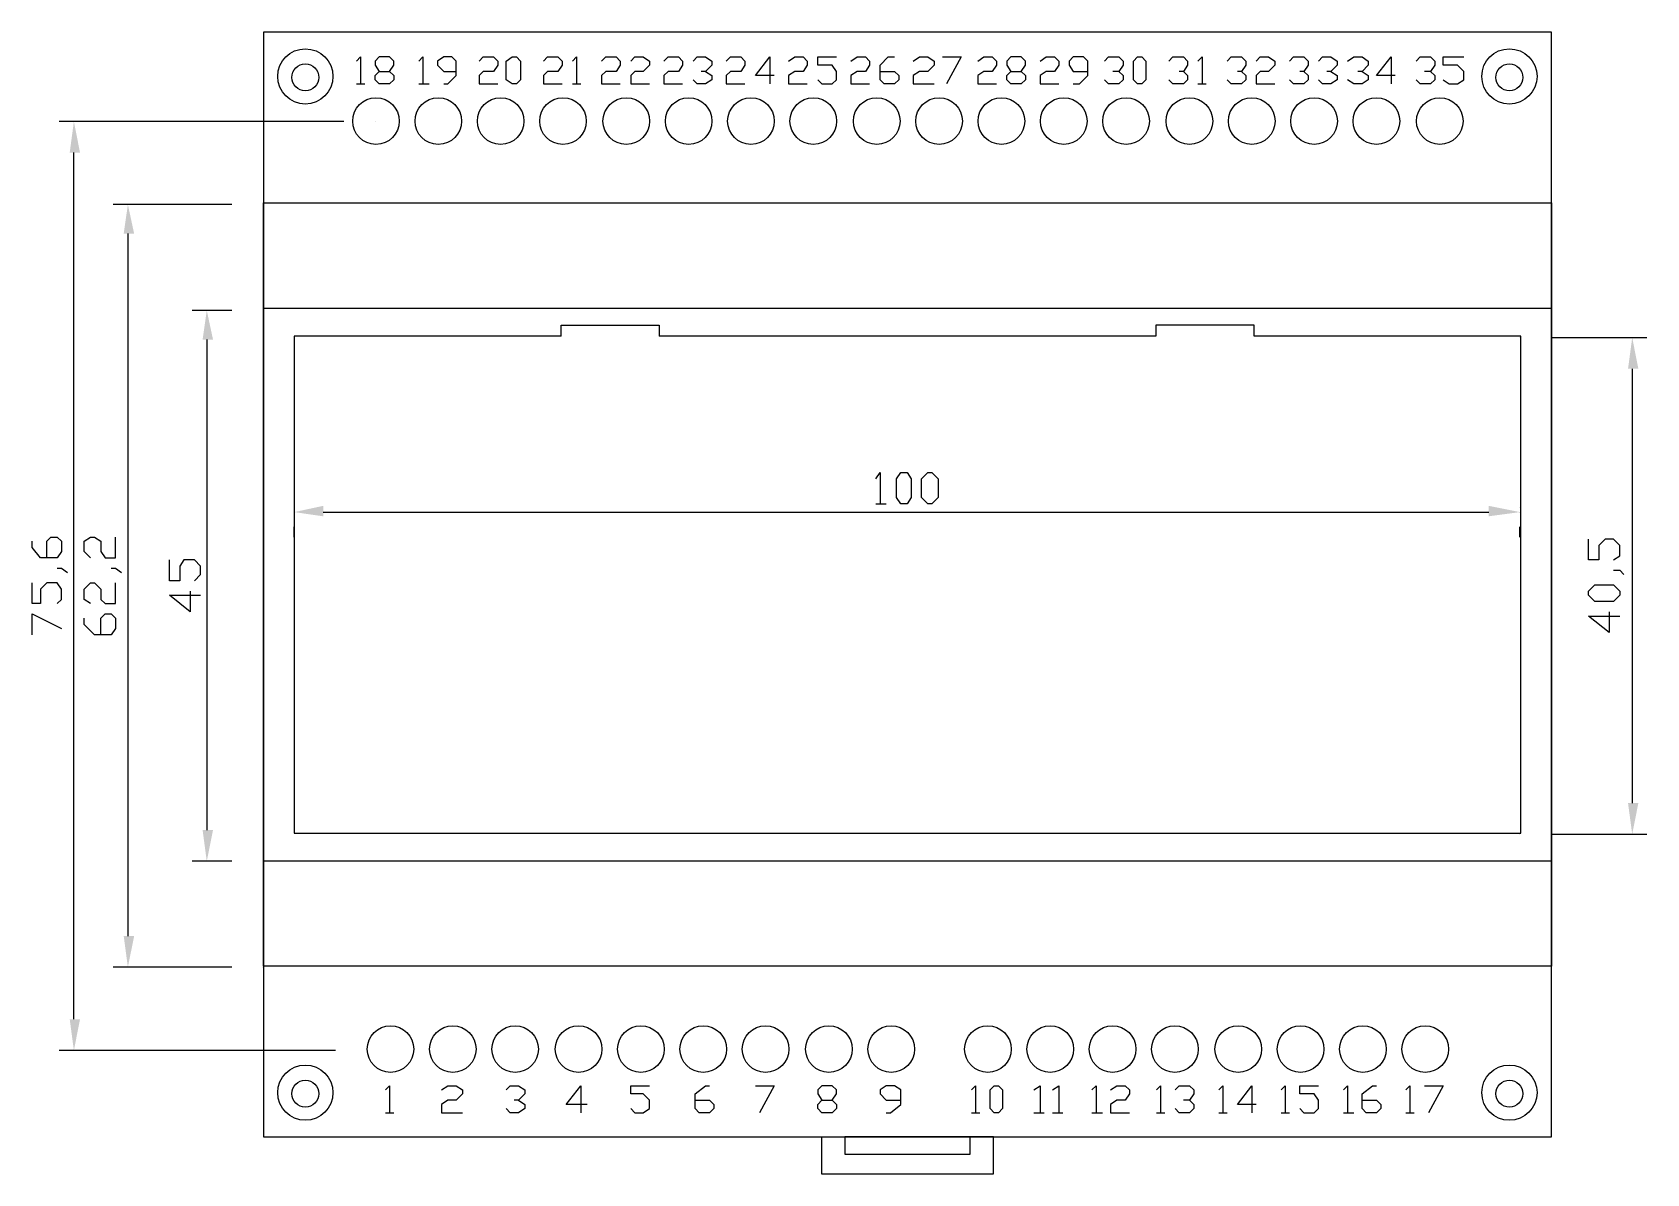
# Model space of a CAD drawing. Extents: x -39 to 253, y 29 to 251.
# Drawn here: x -39.3 to 92.2, y 39.6 to 132.6 of the extents above; entities that cross this region are included whole.
import ezdxf

# ---------------------------------------------------------------- set-up
doc = ezdxf.new("R2010")
doc.units = 0
doc.header["$MEASUREMENT"] = 0
doc.layers.add('LIVELLO_1', color=160, linetype='Continuous')

# ---------------------------------------------------------------- blocks, each defined once
blk = doc.blocks.new('AI9-BLK3')
at = {"layer": 'LIVELLO_1'}
for points in [[(-144.1, -24.05), (-143.26, -24.05), (-143.76, -21.51)], [(-139.7, -30.65), (-138.85, -30.65), (-139.36, -28.28)], [(-133.27, -39.29), (-132.42, -39.29), (-132.93, -36.91)], [(-17.1, -41.66), (-16.26, -41.66), (-16.76, -39.12)], [(-123.44, -52.83), (-123.44, -53.68), (-125.81, -53.34)], [(-28.45, -52.83), (-28.45, -53.68), (-25.91, -53.34)], [(-17.1, -77.05), (-16.26, -77.05), (-16.76, -79.59)], [(-133.27, -79.25), (-132.42, -79.25), (-132.93, -81.79)], [(-139.7, -87.88), (-138.85, -87.88), (-139.36, -90.42)], [(-144.1, -94.66), (-143.26, -94.66), (-143.76, -97.2)]]:
    blk.add_hatch(color=7, dxfattribs=at).paths.add_polyline_path(points)
blk = doc.blocks.new('AI9-BLK2')
at = {"layer": 'LIVELLO_1', "color": 7}
for p, q in [((-119.51, -11.63), (-118.83, -11.63)), ((-114.43, -11.63), (-113.58, -11.63)), ((-101.89, -11.63), (-101.22, -11.63)), ((-50.93, -11.63), (-50.25, -11.63)), ((-120.52, -14.68), (-143.72, -14.68)), ((-142.53, -14.68), (-142.53, -14.68)), ((-117.98, -14.68), (-117.98, -14.68)), ((-142.53, -87.83), (-142.53, -17.22)), ((-129.67, -21.45), (-139.32, -21.45)), ((-127.13, -21.45), (-127.13, -21.45)), ((-138.13, -23.82), (-138.13, -81.06)), ((-129.67, -30.09), (-132.88, -30.09)), ((-127.13, -30.09), (-127.13, -30.09)), ((-131.7, -32.46), (-131.7, -72.42)), ((-54.35, -32.17), (-94.83, -32.17)), ((-24.68, -32.29), (-24.68, -32.29)), ((-22.14, -32.29), (-14.35, -32.29)), ((-15.53, -34.83), (-15.53, -70.22)), ((-77.17, -45.83), (-76.33, -45.83)), ((-124.59, -46.17), (-124.59, -46.17)), ((-122.21, -46.51), (-27.22, -46.51)), ((-24.68, -46.17), (-24.68, -46.17)), ((-24.68, -46.51), (-24.68, -46.51)), ((-124.59, -48.54), (-124.59, -47.7)), ((-24.68, -48.54), (-24.68, -47.7)), ((-24.68, -72.76), (-24.68, -72.76)), ((-22.14, -72.76), (-14.35, -72.76)), ((-15.53, -72.76), (-15.53, -72.76)), ((-129.67, -74.96), (-132.88, -74.96)), ((-131.7, -74.96), (-131.7, -74.96)), ((-127.13, -74.96), (-127.13, -74.96)), ((-129.67, -83.6), (-139.32, -83.6)), ((-138.13, -83.6), (-138.13, -83.6)), ((-127.13, -83.6), (-127.13, -83.6)), ((-121.2, -90.37), (-143.72, -90.37)), ((-118.66, -90.37), (-118.66, -90.37)), ((-117.13, -95.45), (-116.46, -95.45)), ((-69.38, -95.45), (-68.71, -95.45)), ((-64.3, -95.45), (-63.46, -95.45)), ((-62.78, -95.45), (-61.93, -95.45)), ((-59.56, -95.45), (-58.71, -95.45)), ((-54.31, -95.45), (-53.63, -95.45)), ((-49.23, -95.45), (-48.55, -95.45)), ((-44.15, -95.45), (-43.47, -95.45)), ((-39.07, -95.45), (-38.23, -95.45)), ((-33.99, -95.45), (-33.31, -95.45))]:
    blk.add_line(p, q, dxfattribs=at)
for points in [[(-127.07, -97.42), (-22.11, -97.42), (-22.11, -7.42), (-127.07, -7.42)], [(-106.81, -11.63), (-107.31, -11.29), (-107.31, -9.77), (-106.81, -9.43), (-106.47, -9.43), (-106.13, -9.77), (-106.13, -11.29), (-106.47, -11.63)], [(-55.84, -11.63), (-56.17, -11.29), (-56.17, -9.77), (-55.84, -9.43), (-55.5, -9.43), (-55.16, -9.77), (-55.16, -11.29), (-55.5, -11.63)], [(-127.07, -21.32), (-22.11, -21.32), (-22.11, -83.52), (-127.07, -83.52)], [(-22.11, -29.92), (-127.07, -29.92), (-127.07, -74.92), (-22.11, -74.92)], [(-75.14, -45.83), (-75.48, -45.33), (-75.48, -43.8), (-75.14, -43.29), (-74.63, -43.29), (-74.29, -43.8), (-74.29, -45.33), (-74.63, -45.83)], [(-72.94, -45.83), (-73.45, -45.33), (-73.45, -43.8), (-72.94, -43.29), (-72.6, -43.29), (-72.09, -43.8), (-72.09, -45.33), (-72.6, -45.83)], [(-16.55, -53.28), (-17.06, -53.79), (-18.58, -53.79), (-19.09, -53.28), (-19.09, -52.95), (-18.58, -52.44), (-17.06, -52.44), (-16.55, -52.95)], [(-67.52, -95.45), (-67.86, -95.11), (-67.86, -93.59), (-67.52, -93.25), (-67.18, -93.25), (-66.84, -93.59), (-66.84, -95.11), (-67.18, -95.45)]]:
    blk.add_lwpolyline(points, close=True, dxfattribs=at)
for points in [[(-119.51, -9.77), (-119.17, -9.43), (-119.17, -11.63)], [(-117.64, -11.63), (-117.98, -11.29), (-117.98, -10.95), (-117.64, -10.61), (-116.8, -10.61), (-116.46, -10.1), (-116.46, -9.77), (-116.8, -9.43), (-117.64, -9.43), (-117.98, -9.77), (-117.98, -10.1), (-117.64, -10.61)], [(-114.43, -9.77), (-114.09, -9.43), (-114.09, -11.63)], [(-112.39, -11.63), (-112.05, -11.63), (-111.38, -10.95), (-111.38, -9.77), (-111.72, -9.43), (-112.39, -9.43), (-112.9, -9.77), (-112.9, -10.1), (-112.39, -10.61), (-111.38, -10.61)], [(-109.51, -9.77), (-109.18, -9.43), (-108.33, -9.43), (-107.99, -9.77), (-107.99, -10.1), (-108.33, -10.61), (-109.18, -10.61), (-109.51, -10.95), (-109.51, -11.63), (-107.99, -11.63)], [(-104.27, -9.77), (-103.93, -9.43), (-103.08, -9.43), (-102.74, -9.77), (-102.74, -10.1), (-103.08, -10.61), (-103.93, -10.61), (-104.27, -10.95), (-104.27, -11.63), (-102.74, -11.63)], [(-101.89, -9.77), (-101.56, -9.43), (-101.56, -11.63)], [(-99.52, -9.77), (-99.19, -9.43), (-98.34, -9.43), (-98, -9.77), (-98, -10.1), (-98.34, -10.61), (-99.19, -10.61), (-99.52, -10.95), (-99.52, -11.63), (-98, -11.63)], [(-97.15, -9.77), (-96.81, -9.43), (-96.14, -9.43), (-95.63, -9.77), (-95.63, -10.1), (-96.14, -10.61), (-96.81, -10.61), (-97.15, -10.95), (-97.15, -11.63), (-95.63, -11.63)], [(-94.44, -9.77), (-94.11, -9.43), (-93.26, -9.43), (-92.92, -9.77), (-92.92, -10.1), (-93.26, -10.61), (-94.11, -10.61), (-94.44, -10.95), (-94.44, -11.63), (-92.92, -11.63)], [(-92.07, -9.77), (-91.73, -9.43), (-91.06, -9.43), (-90.55, -9.77), (-90.55, -10.1), (-91.06, -10.61), (-91.4, -10.61)], [(-89.36, -9.77), (-89.03, -9.43), (-88.18, -9.43), (-87.84, -9.77), (-87.84, -10.1), (-88.18, -10.61), (-89.03, -10.61), (-89.36, -10.95), (-89.36, -11.63), (-87.84, -11.63)], [(-85.47, -10.95), (-86.99, -10.95), (-85.81, -9.43), (-85.81, -11.63)], [(-84.28, -9.77), (-83.78, -9.43), (-83.1, -9.43), (-82.76, -9.77), (-82.76, -10.1), (-83.1, -10.61), (-83.78, -10.61), (-84.28, -10.95), (-84.28, -11.63), (-82.76, -11.63)], [(-81.91, -11.29), (-81.57, -11.63), (-80.73, -11.63), (-80.39, -11.29), (-80.39, -10.61), (-80.73, -10.1), (-81.91, -10.1), (-81.91, -9.43), (-80.39, -9.43)], [(-79.2, -9.77), (-78.7, -9.43), (-78.02, -9.43), (-77.68, -9.77), (-77.68, -10.1), (-78.02, -10.61), (-78.7, -10.61), (-79.2, -10.95), (-79.2, -11.63), (-77.68, -11.63)], [(-76.83, -10.61), (-75.65, -10.61), (-75.31, -10.95), (-75.31, -11.29), (-75.65, -11.63), (-76.49, -11.63), (-76.83, -11.29), (-76.83, -10.1), (-76.16, -9.43), (-75.65, -9.43)], [(-74.12, -9.77), (-73.62, -9.43), (-72.94, -9.43), (-72.43, -9.77), (-72.43, -10.1), (-72.94, -10.61), (-73.62, -10.61), (-74.12, -10.95), (-74.12, -11.63), (-72.43, -11.63)], [(-71.75, -9.43), (-70.23, -9.43), (-71.41, -11.63)], [(-68.87, -9.77), (-68.37, -9.43), (-67.69, -9.43), (-67.35, -9.77), (-67.35, -10.1), (-67.69, -10.61), (-68.37, -10.61), (-68.87, -10.95), (-68.87, -11.63), (-67.35, -11.63)], [(-66.17, -11.63), (-66.5, -11.29), (-66.5, -10.95), (-66.17, -10.61), (-65.32, -10.61), (-64.98, -10.1), (-64.98, -9.77), (-65.32, -9.43), (-66.17, -9.43), (-66.5, -9.77), (-66.5, -10.1), (-66.17, -10.61)], [(-63.79, -9.77), (-63.29, -9.43), (-62.61, -9.43), (-62.27, -9.77), (-62.27, -10.1), (-62.61, -10.61), (-63.29, -10.61), (-63.79, -10.95), (-63.79, -11.63), (-62.27, -11.63)], [(-61.09, -11.63), (-60.58, -11.63), (-59.9, -10.95), (-59.9, -9.77), (-60.24, -9.43), (-61.09, -9.43), (-61.42, -9.77), (-61.42, -10.1), (-61.09, -10.61), (-59.9, -10.61)], [(-58.55, -9.77), (-58.21, -9.43), (-57.36, -9.43), (-57.02, -9.77), (-57.02, -10.1), (-57.36, -10.61), (-57.87, -10.61)], [(-53.3, -9.77), (-52.96, -9.43), (-52.11, -9.43), (-51.77, -9.77), (-51.77, -10.1), (-52.11, -10.61), (-52.45, -10.61)], [(-50.93, -9.77), (-50.59, -9.43), (-50.59, -11.63)], [(-48.55, -9.77), (-48.22, -9.43), (-47.37, -9.43), (-47.03, -9.77), (-47.03, -10.1), (-47.37, -10.61), (-47.71, -10.61)], [(-46.18, -9.77), (-45.85, -9.43), (-45.17, -9.43), (-44.66, -9.77), (-44.66, -10.1), (-45.17, -10.61), (-45.85, -10.61), (-46.18, -10.95), (-46.18, -11.63), (-44.66, -11.63)], [(-43.47, -9.77), (-43.14, -9.43), (-42.29, -9.43), (-41.95, -9.77), (-41.95, -10.1), (-42.29, -10.61), (-42.63, -10.61)], [(-41.1, -9.77), (-40.77, -9.43), (-40.09, -9.43), (-39.58, -9.77), (-39.58, -10.1), (-40.09, -10.61), (-40.43, -10.61)], [(-38.73, -9.77), (-38.23, -9.43), (-37.55, -9.43), (-37.04, -9.77), (-37.04, -10.1), (-37.55, -10.61), (-37.89, -10.61)], [(-34.84, -10.95), (-36.36, -10.95), (-35.18, -9.43), (-35.18, -11.63)], [(-33.15, -9.77), (-32.81, -9.43), (-31.96, -9.43), (-31.62, -9.77), (-31.62, -10.1), (-31.96, -10.61), (-32.47, -10.61)], [(-30.94, -11.29), (-30.44, -11.63), (-29.76, -11.63), (-29.25, -11.29), (-29.25, -10.61), (-29.76, -10.1), (-30.94, -10.1), (-30.94, -9.43), (-29.25, -9.43)], [(-116.8, -10.61), (-116.46, -10.95), (-116.46, -11.29), (-116.8, -11.63), (-117.64, -11.63)], [(-91.06, -10.61), (-90.55, -10.95), (-90.55, -11.29), (-91.06, -11.63), (-91.73, -11.63), (-92.07, -11.29)], [(-65.32, -10.61), (-64.98, -10.95), (-64.98, -11.29), (-65.32, -11.63), (-66.17, -11.63)], [(-57.36, -10.61), (-57.02, -10.95), (-57.02, -11.29), (-57.36, -11.63), (-58.21, -11.63), (-58.55, -11.29)], [(-52.11, -10.61), (-51.77, -10.95), (-51.77, -11.29), (-52.11, -11.63), (-52.96, -11.63), (-53.3, -11.29)], [(-47.37, -10.61), (-47.03, -10.95), (-47.03, -11.29), (-47.37, -11.63), (-48.22, -11.63), (-48.55, -11.29)], [(-42.29, -10.61), (-41.95, -10.95), (-41.95, -11.29), (-42.29, -11.63), (-43.14, -11.63), (-43.47, -11.29)], [(-40.09, -10.61), (-39.58, -10.95), (-39.58, -11.29), (-40.09, -11.63), (-40.77, -11.63), (-41.1, -11.29)], [(-37.55, -10.61), (-37.04, -10.95), (-37.04, -11.29), (-37.55, -11.63), (-38.23, -11.63), (-38.73, -11.29)], [(-31.96, -10.61), (-31.62, -10.95), (-31.62, -11.29), (-31.96, -11.63), (-32.81, -11.63), (-33.15, -11.29)], [(-102.83, -32.17), (-102.83, -31.27), (-94.83, -31.27), (-94.83, -32.17)], [(-46.35, -32.17), (-46.35, -31.27), (-54.35, -31.27), (-54.35, -32.17)], [(-102.83, -32.17), (-124.57, -32.17), (-124.57, -72.67), (-24.61, -72.67), (-24.61, -32.17), (-46.35, -32.17)], [(-77.17, -43.8), (-76.83, -43.29), (-76.83, -45.83)], [(-144.74, -50.24), (-144.74, -48.88), (-144.4, -48.54), (-143.89, -48.54), (-143.55, -48.88), (-143.55, -49.73), (-143.89, -50.24), (-145.24, -50.24), (-145.92, -49.39), (-145.92, -48.88)], [(-141.18, -50.24), (-141.69, -49.73), (-141.69, -48.88), (-141.18, -48.54), (-140.84, -48.54), (-140.33, -48.88), (-140.33, -49.73), (-139.99, -50.24), (-139.15, -50.24), (-139.15, -48.54)], [(-17.06, -50.41), (-16.55, -50.07), (-16.55, -49.22), (-17.06, -48.71), (-17.74, -48.71), (-18.24, -49.22), (-18.24, -50.41), (-19.09, -50.41), (-19.09, -48.71)], [(-143.89, -51.08), (-143.55, -51.08), (-143.04, -51.42)], [(-139.49, -51.08), (-139.15, -51.08), (-138.64, -51.42)], [(-132.71, -52.1), (-132.21, -51.59), (-132.21, -50.91), (-132.71, -50.41), (-133.56, -50.41), (-133.9, -50.91), (-133.9, -52.1), (-134.75, -52.1), (-134.75, -50.41)], [(-17.06, -51.25), (-16.55, -51.25), (-16.21, -51.59)], [(-143.89, -53.96), (-143.55, -53.62), (-143.55, -52.78), (-143.89, -52.27), (-144.74, -52.27), (-145.24, -52.78), (-145.24, -53.96), (-145.92, -53.96), (-145.92, -52.27)], [(-141.18, -53.96), (-141.69, -53.62), (-141.69, -52.78), (-141.18, -52.27), (-140.84, -52.27), (-140.33, -52.78), (-140.33, -53.62), (-139.99, -53.96), (-139.15, -53.96), (-139.15, -52.27)], [(-133.05, -52.95), (-133.05, -54.64), (-134.75, -53.28), (-132.21, -53.28)], [(-145.92, -56.5), (-145.92, -54.81), (-143.55, -55.99)], [(-140.33, -56.5), (-140.33, -55.15), (-139.99, -54.81), (-139.49, -54.81), (-139.15, -55.15), (-139.15, -55.99), (-139.49, -56.5), (-140.84, -56.5), (-141.69, -55.66), (-141.69, -55.15)], [(-17.4, -54.64), (-17.4, -56.33), (-19.09, -54.98), (-16.55, -54.98)], [(-117.13, -93.59), (-116.8, -93.25), (-116.8, -95.45)], [(-112.56, -93.59), (-112.05, -93.25), (-111.38, -93.25), (-110.87, -93.59), (-110.87, -93.92), (-111.38, -94.43), (-112.05, -94.43), (-112.56, -94.77), (-112.56, -95.45), (-110.87, -95.45)], [(-107.31, -93.59), (-106.97, -93.25), (-106.3, -93.25), (-105.79, -93.59), (-105.79, -93.92), (-106.3, -94.43), (-106.64, -94.43)], [(-100.71, -94.77), (-102.4, -94.77), (-101.22, -93.25), (-101.22, -95.45)], [(-97.15, -95.11), (-96.81, -95.45), (-96.14, -95.45), (-95.63, -95.11), (-95.63, -94.43), (-96.14, -93.92), (-97.15, -93.92), (-97.15, -93.25), (-95.63, -93.25)], [(-91.9, -94.43), (-90.72, -94.43), (-90.38, -94.77), (-90.38, -95.11), (-90.72, -95.45), (-91.57, -95.45), (-91.9, -95.11), (-91.9, -93.92), (-91.06, -93.25), (-90.72, -93.25)], [(-86.99, -93.25), (-85.47, -93.25), (-86.65, -95.45)], [(-81.57, -95.45), (-81.91, -95.11), (-81.91, -94.77), (-81.57, -94.43), (-80.73, -94.43), (-80.39, -93.92), (-80.39, -93.59), (-80.73, -93.25), (-81.57, -93.25), (-81.91, -93.59), (-81.91, -93.92), (-81.57, -94.43)], [(-76.33, -95.45), (-75.99, -95.45), (-75.14, -94.77), (-75.14, -93.59), (-75.65, -93.25), (-76.33, -93.25), (-76.83, -93.59), (-76.83, -93.92), (-76.33, -94.43), (-75.14, -94.43)], [(-69.38, -93.59), (-69.04, -93.25), (-69.04, -95.45)], [(-64.3, -93.59), (-63.79, -93.25), (-63.79, -95.45)], [(-62.78, -93.59), (-62.27, -93.25), (-62.27, -95.45)], [(-59.56, -93.59), (-59.22, -93.25), (-59.22, -95.45)], [(-58.04, -93.59), (-57.53, -93.25), (-56.85, -93.25), (-56.51, -93.59), (-56.51, -93.92), (-56.85, -94.43), (-57.53, -94.43), (-58.04, -94.77), (-58.04, -95.45), (-56.51, -95.45)], [(-54.31, -93.59), (-53.97, -93.25), (-53.97, -95.45)], [(-52.79, -93.59), (-52.45, -93.25), (-51.6, -93.25), (-51.26, -93.59), (-51.26, -93.92), (-51.6, -94.43), (-52.11, -94.43)], [(-49.23, -93.59), (-48.89, -93.25), (-48.89, -95.45)], [(-46.18, -94.77), (-47.71, -94.77), (-46.52, -93.25), (-46.52, -95.45)], [(-44.15, -93.59), (-43.81, -93.25), (-43.81, -95.45)], [(-42.63, -95.11), (-42.29, -95.45), (-41.44, -95.45), (-41.1, -95.11), (-41.1, -94.43), (-41.44, -93.92), (-42.63, -93.92), (-42.63, -93.25), (-41.1, -93.25)], [(-39.07, -93.59), (-38.73, -93.25), (-38.73, -95.45)], [(-37.55, -94.43), (-36.36, -94.43), (-36.02, -94.77), (-36.02, -95.11), (-36.36, -95.45), (-37.21, -95.45), (-37.55, -95.11), (-37.55, -93.92), (-36.7, -93.25), (-36.36, -93.25)], [(-33.99, -93.59), (-33.65, -93.25), (-33.65, -95.45)], [(-32.47, -93.25), (-30.94, -93.25), (-32.13, -95.45)], [(-106.3, -94.43), (-105.79, -94.77), (-105.79, -95.11), (-106.3, -95.45), (-106.97, -95.45), (-107.31, -95.11)], [(-80.73, -94.43), (-80.39, -94.77), (-80.39, -95.11), (-80.73, -95.45), (-81.57, -95.45)], [(-51.6, -94.43), (-51.26, -94.77), (-51.26, -95.11), (-51.6, -95.45), (-52.45, -95.45), (-52.79, -95.11)], [(-81.59, -97.42), (-81.59, -100.42), (-67.59, -100.42), (-67.59, -97.42), (-69.49, -97.42), (-79.69, -97.42), (-79.69, -98.82), (-69.49, -98.82), (-69.49, -97.42)]]:
    blk.add_lwpolyline(points, dxfattribs=at)
for points in [[(-121.42, -11.01), (-121.42, -9.77), (-122.43, -8.76), (-123.67, -8.76), (-124.91, -8.76), (-125.92, -9.77), (-125.92, -11.01), (-125.92, -12.25), (-124.91, -13.26), (-123.67, -13.26), (-122.43, -13.26), (-121.42, -12.25), (-121.42, -11.01)], [(-23.29, -11.01), (-23.29, -9.77), (-24.3, -8.76), (-25.54, -8.76), (-26.78, -8.76), (-27.79, -9.77), (-27.79, -11.01), (-27.79, -12.25), (-26.78, -13.26), (-25.54, -13.26), (-24.3, -13.26), (-23.29, -12.25), (-23.29, -11.01)], [(-122.57, -11.09), (-122.57, -10.49), (-123.06, -9.99), (-123.67, -9.99), (-124.27, -9.99), (-124.77, -10.49), (-124.77, -11.09), (-124.77, -11.7), (-124.27, -12.19), (-123.67, -12.19), (-123.06, -12.19), (-122.57, -11.7), (-122.57, -11.09)], [(-24.44, -11.09), (-24.44, -10.49), (-24.93, -9.99), (-25.54, -9.99), (-26.15, -9.99), (-26.64, -10.49), (-26.64, -11.09), (-26.64, -11.7), (-26.15, -12.19), (-25.54, -12.19), (-24.93, -12.19), (-24.44, -11.7), (-24.44, -11.09)], [(-116.01, -14.65), (-116.01, -13.6), (-116.86, -12.75), (-117.91, -12.75), (-118.96, -12.75), (-119.81, -13.6), (-119.81, -14.65), (-119.81, -15.7), (-118.96, -16.55), (-117.91, -16.55), (-116.86, -16.55), (-116.01, -15.7), (-116.01, -14.65)], [(-110.93, -14.65), (-110.93, -13.6), (-111.78, -12.75), (-112.83, -12.75), (-113.88, -12.75), (-114.73, -13.6), (-114.73, -14.65), (-114.73, -15.7), (-113.88, -16.55), (-112.83, -16.55), (-111.78, -16.55), (-110.93, -15.7), (-110.93, -14.65)], [(-105.85, -14.65), (-105.85, -13.6), (-106.7, -12.75), (-107.75, -12.75), (-108.8, -12.75), (-109.65, -13.6), (-109.65, -14.65), (-109.65, -15.7), (-108.8, -16.55), (-107.75, -16.55), (-106.7, -16.55), (-105.85, -15.7), (-105.85, -14.65)], [(-100.77, -14.65), (-100.77, -13.6), (-101.62, -12.75), (-102.67, -12.75), (-103.72, -12.75), (-104.57, -13.6), (-104.57, -14.65), (-104.57, -15.7), (-103.72, -16.55), (-102.67, -16.55), (-101.62, -16.55), (-100.77, -15.7), (-100.77, -14.65)], [(-95.61, -14.65), (-95.61, -13.6), (-96.46, -12.75), (-97.51, -12.75), (-98.55, -12.75), (-99.41, -13.6), (-99.41, -14.65), (-99.41, -15.7), (-98.55, -16.55), (-97.51, -16.55), (-96.46, -16.55), (-95.61, -15.7), (-95.61, -14.65)], [(-90.53, -14.65), (-90.53, -13.6), (-91.38, -12.75), (-92.43, -12.75), (-93.47, -12.75), (-94.32, -13.6), (-94.32, -14.65), (-94.32, -15.7), (-93.47, -16.55), (-92.43, -16.55), (-91.38, -16.55), (-90.53, -15.7), (-90.53, -14.65)], [(-85.45, -14.65), (-85.45, -13.6), (-86.3, -12.75), (-87.35, -12.75), (-88.39, -12.75), (-89.25, -13.6), (-89.25, -14.65), (-89.25, -15.7), (-88.39, -16.55), (-87.35, -16.55), (-86.3, -16.55), (-85.45, -15.7), (-85.45, -14.65)], [(-80.37, -14.65), (-80.37, -13.6), (-81.22, -12.75), (-82.27, -12.75), (-83.31, -12.75), (-84.17, -13.6), (-84.17, -14.65), (-84.17, -15.7), (-83.31, -16.55), (-82.27, -16.55), (-81.22, -16.55), (-80.37, -15.7), (-80.37, -14.65)], [(-75.2, -14.65), (-75.2, -13.6), (-76.05, -12.75), (-77.1, -12.75), (-78.15, -12.75), (-79, -13.6), (-79, -14.65), (-79, -15.7), (-78.15, -16.55), (-77.1, -16.55), (-76.05, -16.55), (-75.2, -15.7), (-75.2, -14.65)], [(-70.12, -14.65), (-70.12, -13.6), (-70.97, -12.75), (-72.02, -12.75), (-73.07, -12.75), (-73.92, -13.6), (-73.92, -14.65), (-73.92, -15.7), (-73.07, -16.55), (-72.02, -16.55), (-70.97, -16.55), (-70.12, -15.7), (-70.12, -14.65)], [(-65.04, -14.65), (-65.04, -13.6), (-65.89, -12.75), (-66.94, -12.75), (-67.99, -12.75), (-68.84, -13.6), (-68.84, -14.65), (-68.84, -15.7), (-67.99, -16.55), (-66.94, -16.55), (-65.89, -16.55), (-65.04, -15.7), (-65.04, -14.65)], [(-59.96, -14.65), (-59.96, -13.6), (-60.81, -12.75), (-61.86, -12.75), (-62.91, -12.75), (-63.76, -13.6), (-63.76, -14.65), (-63.76, -15.7), (-62.91, -16.55), (-61.86, -16.55), (-60.81, -16.55), (-59.96, -15.7), (-59.96, -14.65)], [(-54.88, -14.65), (-54.88, -13.6), (-55.73, -12.75), (-56.78, -12.75), (-57.83, -12.75), (-58.68, -13.6), (-58.68, -14.65), (-58.68, -15.7), (-57.83, -16.55), (-56.78, -16.55), (-55.73, -16.55), (-54.88, -15.7), (-54.88, -14.65)], [(-49.72, -14.65), (-49.72, -13.6), (-50.57, -12.75), (-51.62, -12.75), (-52.66, -12.75), (-53.52, -13.6), (-53.52, -14.65), (-53.52, -15.7), (-52.66, -16.55), (-51.62, -16.55), (-50.57, -16.55), (-49.72, -15.7), (-49.72, -14.65)], [(-44.64, -14.65), (-44.64, -13.6), (-45.49, -12.75), (-46.54, -12.75), (-47.59, -12.75), (-48.44, -13.6), (-48.44, -14.65), (-48.44, -15.7), (-47.59, -16.55), (-46.54, -16.55), (-45.49, -16.55), (-44.64, -15.7), (-44.64, -14.65)], [(-39.56, -14.65), (-39.56, -13.6), (-40.41, -12.75), (-41.46, -12.75), (-42.5, -12.75), (-43.36, -13.6), (-43.36, -14.65), (-43.36, -15.7), (-42.5, -16.55), (-41.46, -16.55), (-40.41, -16.55), (-39.56, -15.7), (-39.56, -14.65)], [(-34.48, -14.65), (-34.48, -13.6), (-35.33, -12.75), (-36.38, -12.75), (-37.43, -12.75), (-38.28, -13.6), (-38.28, -14.65), (-38.28, -15.7), (-37.43, -16.55), (-36.38, -16.55), (-35.33, -16.55), (-34.48, -15.7), (-34.48, -14.65)], [(-29.31, -14.65), (-29.31, -13.6), (-30.16, -12.75), (-31.21, -12.75), (-32.26, -12.75), (-33.11, -13.6), (-33.11, -14.65), (-33.11, -15.7), (-32.26, -16.55), (-31.21, -16.55), (-30.16, -16.55), (-29.31, -15.7), (-29.31, -14.65)], [(-114.83, -90.26), (-114.83, -89.21), (-115.68, -88.36), (-116.73, -88.36), (-117.77, -88.36), (-118.62, -89.21), (-118.62, -90.26), (-118.62, -91.3), (-117.77, -92.16), (-116.73, -92.16), (-115.68, -92.16), (-114.83, -91.3), (-114.83, -90.26)], [(-109.75, -90.26), (-109.75, -89.21), (-110.6, -88.36), (-111.65, -88.36), (-112.69, -88.36), (-113.54, -89.21), (-113.54, -90.26), (-113.54, -91.3), (-112.69, -92.16), (-111.65, -92.16), (-110.6, -92.16), (-109.75, -91.3), (-109.75, -90.26)], [(-104.67, -90.26), (-104.67, -89.21), (-105.52, -88.36), (-106.57, -88.36), (-107.61, -88.36), (-108.46, -89.21), (-108.46, -90.26), (-108.46, -91.3), (-107.61, -92.16), (-106.57, -92.16), (-105.52, -92.16), (-104.67, -91.3), (-104.67, -90.26)], [(-99.5, -90.26), (-99.5, -89.21), (-100.35, -88.36), (-101.4, -88.36), (-102.45, -88.36), (-103.3, -89.21), (-103.3, -90.26), (-103.3, -91.3), (-102.45, -92.16), (-101.4, -92.16), (-100.35, -92.16), (-99.5, -91.3), (-99.5, -90.26)], [(-94.42, -90.26), (-94.42, -89.21), (-95.27, -88.36), (-96.32, -88.36), (-97.37, -88.36), (-98.22, -89.21), (-98.22, -90.26), (-98.22, -91.3), (-97.37, -92.16), (-96.32, -92.16), (-95.27, -92.16), (-94.42, -91.3), (-94.42, -90.26)], [(-89.34, -90.26), (-89.34, -89.21), (-90.19, -88.36), (-91.24, -88.36), (-92.29, -88.36), (-93.14, -89.21), (-93.14, -90.26), (-93.14, -91.3), (-92.29, -92.16), (-91.24, -92.16), (-90.19, -92.16), (-89.34, -91.3), (-89.34, -90.26)], [(-84.26, -90.26), (-84.26, -89.21), (-85.11, -88.36), (-86.16, -88.36), (-87.21, -88.36), (-88.06, -89.21), (-88.06, -90.26), (-88.06, -91.3), (-87.21, -92.16), (-86.16, -92.16), (-85.11, -92.16), (-84.26, -91.3), (-84.26, -90.26)], [(-79.1, -90.26), (-79.1, -89.21), (-79.95, -88.36), (-81, -88.36), (-82.04, -88.36), (-82.9, -89.21), (-82.9, -90.26), (-82.9, -91.3), (-82.04, -92.16), (-81, -92.16), (-79.95, -92.16), (-79.1, -91.3), (-79.1, -90.26)], [(-74.02, -90.26), (-74.02, -89.21), (-74.87, -88.36), (-75.92, -88.36), (-76.96, -88.36), (-77.82, -89.21), (-77.82, -90.26), (-77.82, -91.3), (-76.96, -92.16), (-75.92, -92.16), (-74.87, -92.16), (-74.02, -91.3), (-74.02, -90.26)], [(-66.14, -90.26), (-66.14, -89.21), (-66.99, -88.36), (-68.04, -88.36), (-69.09, -88.36), (-69.94, -89.21), (-69.94, -90.26), (-69.94, -91.3), (-69.09, -92.16), (-68.04, -92.16), (-66.99, -92.16), (-66.14, -91.3), (-66.14, -90.26)], [(-61.06, -90.26), (-61.06, -89.21), (-61.91, -88.36), (-62.96, -88.36), (-64.01, -88.36), (-64.86, -89.21), (-64.86, -90.26), (-64.86, -91.3), (-64.01, -92.16), (-62.96, -92.16), (-61.91, -92.16), (-61.06, -91.3), (-61.06, -90.26)], [(-55.98, -90.26), (-55.98, -89.21), (-56.83, -88.36), (-57.88, -88.36), (-58.93, -88.36), (-59.78, -89.21), (-59.78, -90.26), (-59.78, -91.3), (-58.93, -92.16), (-57.88, -92.16), (-56.83, -92.16), (-55.98, -91.3), (-55.98, -90.26)], [(-50.9, -90.26), (-50.9, -89.21), (-51.75, -88.36), (-52.8, -88.36), (-53.85, -88.36), (-54.7, -89.21), (-54.7, -90.26), (-54.7, -91.3), (-53.85, -92.16), (-52.8, -92.16), (-51.75, -92.16), (-50.9, -91.3), (-50.9, -90.26)], [(-45.74, -90.26), (-45.74, -89.21), (-46.59, -88.36), (-47.64, -88.36), (-48.69, -88.36), (-49.54, -89.21), (-49.54, -90.26), (-49.54, -91.3), (-48.69, -92.16), (-47.64, -92.16), (-46.59, -92.16), (-45.74, -91.3), (-45.74, -90.26)], [(-40.66, -90.26), (-40.66, -89.21), (-41.51, -88.36), (-42.56, -88.36), (-43.61, -88.36), (-44.46, -89.21), (-44.46, -90.26), (-44.46, -91.3), (-43.61, -92.16), (-42.56, -92.16), (-41.51, -92.16), (-40.66, -91.3), (-40.66, -90.26)], [(-35.58, -90.26), (-35.58, -89.21), (-36.43, -88.36), (-37.48, -88.36), (-38.53, -88.36), (-39.38, -89.21), (-39.38, -90.26), (-39.38, -91.3), (-38.53, -92.16), (-37.48, -92.16), (-36.43, -92.16), (-35.58, -91.3), (-35.58, -90.26)], [(-30.5, -90.26), (-30.5, -89.21), (-31.35, -88.36), (-32.4, -88.36), (-33.45, -88.36), (-34.3, -89.21), (-34.3, -90.26), (-34.3, -91.3), (-33.45, -92.16), (-32.4, -92.16), (-31.35, -92.16), (-30.5, -91.3), (-30.5, -90.26)], [(-121.42, -93.81), (-121.42, -92.57), (-122.43, -91.56), (-123.67, -91.56), (-124.91, -91.56), (-125.92, -92.57), (-125.92, -93.81), (-125.92, -95.05), (-124.91, -96.06), (-123.67, -96.06), (-122.43, -96.06), (-121.42, -95.05), (-121.42, -93.81)], [(-23.29, -93.81), (-23.29, -92.57), (-24.3, -91.56), (-25.54, -91.56), (-26.78, -91.56), (-27.79, -92.57), (-27.79, -93.81), (-27.79, -95.05), (-26.78, -96.06), (-25.54, -96.06), (-24.3, -96.06), (-23.29, -95.05), (-23.29, -93.81)], [(-122.57, -93.9), (-122.57, -93.29), (-123.06, -92.8), (-123.67, -92.8), (-124.27, -92.8), (-124.77, -93.29), (-124.77, -93.9), (-124.77, -94.5), (-124.27, -95), (-123.67, -95), (-123.06, -95), (-122.57, -94.5), (-122.57, -93.9)], [(-24.44, -93.9), (-24.44, -93.29), (-24.93, -92.8), (-25.54, -92.8), (-26.15, -92.8), (-26.64, -93.29), (-26.64, -93.9), (-26.64, -94.5), (-26.15, -95), (-25.54, -95), (-24.93, -95), (-24.44, -94.5), (-24.44, -93.9)]]:
    blk.add_open_spline(points, degree=3, knots=[0, 0, 0, 0, 1, 1, 1, 2, 2, 2, 3, 3, 3, 4, 4, 4, 4], dxfattribs=at)
blk = doc.blocks.new('AI9-BLK1')
at = {"layer": 'LIVELLO_1', "color": 7}
for name, p in [('AI9-BLK2', (0, 0)), ('AI9-BLK3', (1.229382, 6.82861))]:
    blk.add_blockref(name, p, dxfattribs=at)

msp = doc.modelspace()

# ---------------------------------------------------------------- block references
at = {"layer": 'LIVELLO_1', "color": 7}
msp.add_blockref('AI9-BLK1', (106.582986, 140.047007), dxfattribs=at)

doc.saveas('drawing.dxf')
